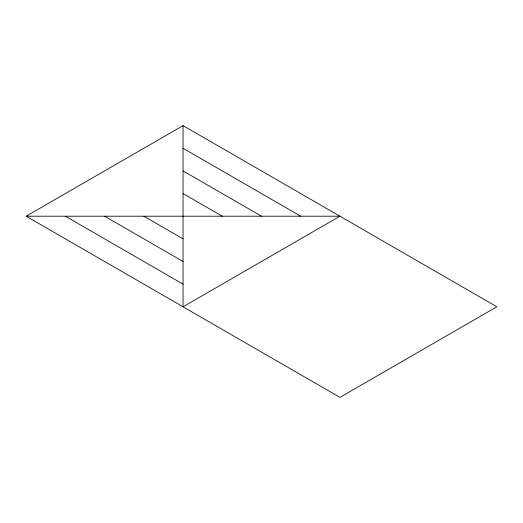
<?xml version="1.0" encoding="UTF-8"?>
<svg xmlns="http://www.w3.org/2000/svg" width="523" height="523" viewBox="0 0 523 523"><rect width="100%" height="100%" fill="white"/><g stroke="black" fill="none" stroke-linecap="round" stroke-linejoin="round"><path stroke-width="0.78" d="M26.15 216.208L183.05 125.625L496.85 306.792L339.95 397.375L26.15 216.208L339.95 216.208L183.05 306.792L183.05 125.625M183.05 148.271L300.725 216.208M183.05 170.916L261.5 216.208M183.05 193.562L222.275 216.208M143.825 216.208L183.05 238.854M104.6 216.208L183.05 261.5M65.375 216.208L183.05 284.146"/></g></svg>
